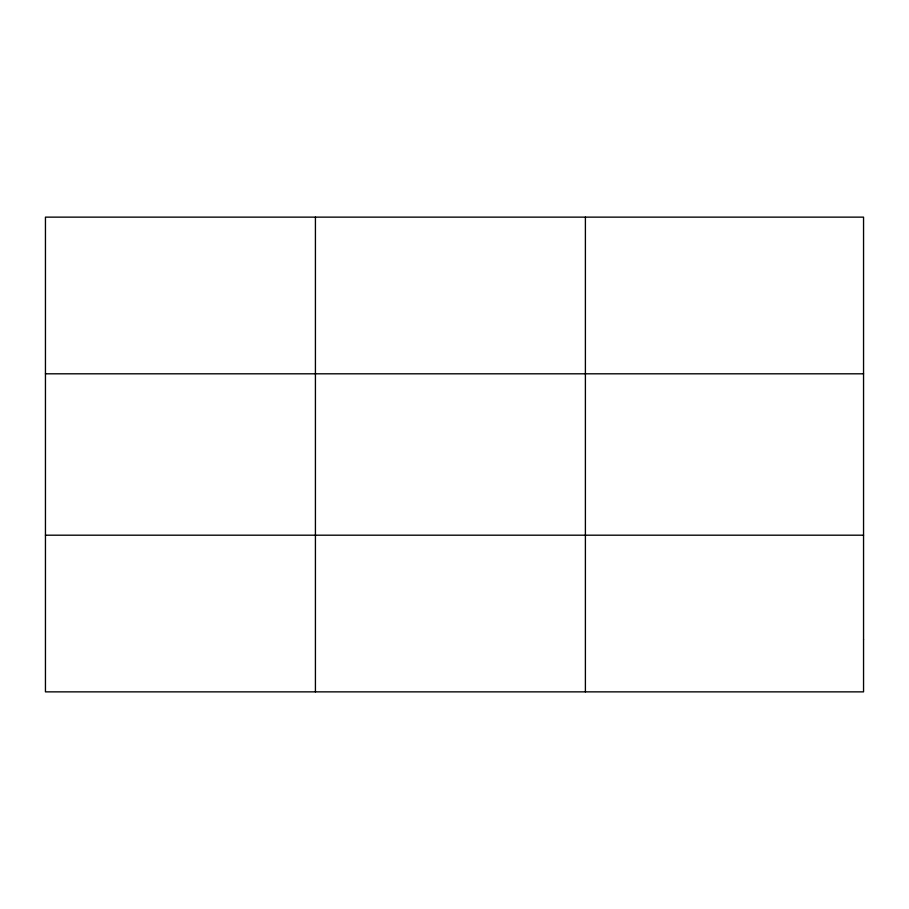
<?xml version="1.0" encoding="UTF-8"?>
<svg xmlns="http://www.w3.org/2000/svg" width="909" height="909" viewBox="0 0 909 909"><rect width="100%" height="100%" fill="white"/><g stroke="black" fill="none" stroke-linecap="round" stroke-linejoin="round"><path stroke-width="1.36" d="M315.423 691.863L315.423 217.137M585.396 691.863L585.396 217.137M45.45 373.804L863.55 373.804M45.45 535.196L863.55 535.196M863.55 639.641L863.55 691.863L45.45 691.863L45.45 217.137L863.55 217.137L863.55 639.641"/></g></svg>
